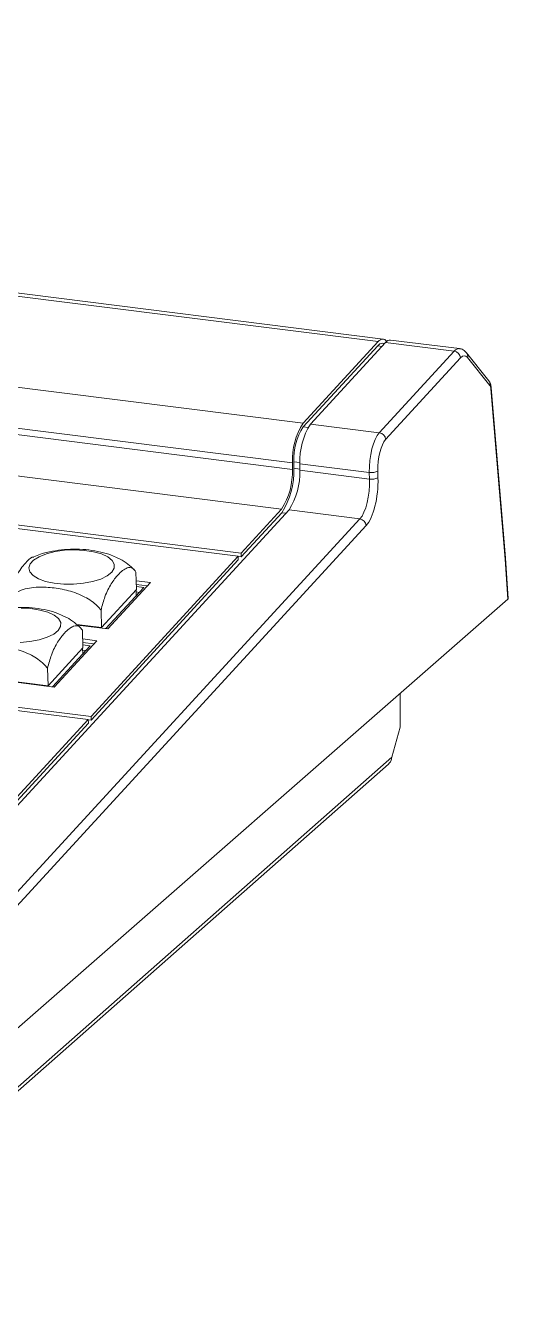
# Model space of a CAD drawing. Header units: millimetres. Extents: x 98 to 1129, y 87 to 737.
# Drawn here: x 1055.9 to 1129, y 540.3 to 735.3 of the extents above; entities that cross this region are included whole.
import ezdxf

# ---------------------------------------------------------------- set-up
doc = ezdxf.new("R2010")
doc.units = ezdxf.units.MM

msp = doc.modelspace()

# ---------------------------------------------------------------- linework, layer by layer
at = {"color": 7, "linetype": 'Continuous', "lineweight": 15}
for p, q in [((1109.319, 687.466), (732.534, 734.936)), ((1110.081, 687.847), (733.296, 735.317)), ((721.182, 722.58), (1097.967, 675.109)), ((1096.336, 669.1), (719.551, 716.571)), ((719.541, 715.571), (1096.326, 668.101)), ((1094.695, 662.092), (717.91, 709.563)), ((1088.548, 655.401), (711.763, 702.871)), ((1109.319, 687.466), (1097.967, 675.109)), ((1109.25, 686.823), (1097.983, 674.56)), ((1099.089, 674.968), (1110.442, 687.324)), ((1110.298, 687.168), (1110.011, 687.204)), ((1120.845, 686.014), (1110.442, 687.324)), ((1110.605, 687.482), (1110.589, 687.505)), ((1121.619, 686.393), (1111.203, 687.706)), ((1109.496, 673.657), (1120.845, 686.014)), ((1121.806, 685.012), (1110.457, 672.655)), ((1126.089, 681.522), (1122.705, 685.749)), ((1126.243, 680.812), (1122.859, 685.038)), ((1128.557, 654.521), (1126.389, 680.31)), ((1128.619, 654.69), (1126.452, 680.479)), ((1099.089, 674.968), (1109.496, 673.657)), ((1096.336, 669.1), (1096.326, 668.101)), ((1096.548, 669.272), (1096.538, 668.272)), ((991.356, 667.132), (1088.125, 654.94)), ((1097.448, 667.96), (1097.459, 668.959)), ((1097.448, 667.96), (1108.007, 666.629)), ((1107.983, 667.633), (1097.459, 668.959)), ((1108.007, 666.629), (1107.983, 667.633)), ((1109.27, 667.833), (1109.294, 666.829)), ((1007.894, 566.251), (1095.818, 661.951)), ((1094.695, 662.092), (1088.548, 655.401)), ((1094.712, 661.543), (1088.564, 654.851)), ((1106.553, 660.598), (1095.818, 661.951)), ((1018.654, 564.895), (1106.553, 660.598)), ((1107.514, 659.597), (1019.615, 563.894)), ((1088.125, 654.94), (1065.829, 630.673)), ((1088.141, 654.391), (1065.846, 630.124)), ((1088.125, 654.94), (1088.141, 654.391)), ((1088.564, 654.851), (1088.126, 654.907)), ((1088.564, 654.851), (1088.548, 655.401)), ((1128.955, 648.419), (1128.557, 654.521)), ((1129.02, 648.546), (1128.62, 654.672)), ((1072.713, 649.887), (1072.634, 652.543)), ((1072.713, 649.887), (1067.426, 644.132)), ((1068.087, 643.98), (1073.805, 650.204)), ((1068.369, 643.945), (1074.819, 650.966)), ((1072.651, 649.819), (1072.676, 648.974)), ((1074.819, 650.966), (1072.673, 651.237)), ((1074.368, 650.475), (1072.689, 650.687)), ((1073.805, 650.204), (1072.7, 650.343)), ((1018.138, 551.451), (1128.955, 648.419)), ((1072.659, 649.527), (1073.129, 649.468)), ((1067.426, 644.132), (1067.347, 646.788)), ((1067.426, 644.132), (1063.666, 644.606)), ((1063.758, 644.526), (1068.369, 643.945)), ((1067.399, 644.067), (1067.397, 644.136)), ((1065.829, 630.673), (969.061, 642.865)), ((1060.261, 635.12), (1066.712, 642.142)), ((1064.606, 641.063), (1064.527, 643.719)), ((1066.712, 642.142), (1064.566, 642.412)), ((1066.261, 641.651), (1064.582, 641.863)), ((1064.606, 641.063), (1059.318, 635.308)), ((1059.98, 635.156), (1065.698, 641.379)), ((1064.543, 640.995), (1064.568, 640.15)), ((1064.552, 640.703), (1065.022, 640.643)), ((1065.698, 641.379), (1064.592, 641.519)), ((1059.318, 635.308), (1059.239, 637.964)), ((1043.143, 637.277), (1060.261, 635.12)), ((1059.318, 635.308), (1045.287, 637.076)), ((1059.292, 635.243), (1059.29, 635.311)), ((1112.667, 634.167), (1112.667, 629.05)), ((1047.137, 632.515), (1065.406, 630.213)), ((1065.406, 630.213), (1031.143, 592.92)), ((1065.406, 630.213), (1065.423, 629.663)), ((1065.846, 630.124), (1065.407, 630.179)), ((1065.846, 630.124), (1065.829, 630.673)), ((1065.423, 629.663), (1031.16, 592.37)), ((1111.378, 624.477), (1112.667, 629.05)), ((1016.949, 541.199), (1111.378, 624.477)), ((1016.538, 540.251), (1110.891, 623.462))]:
    msp.add_line(p, q, dxfattribs=at)
at = {"color": 8, "linetype": 'Continuous', "lineweight": 15}
for p, q in [((1109.25, 686.823), (1109.905, 686.74)), ((1097.983, 674.56), (1098.724, 674.466)), ((1096.548, 669.272), (1097.462, 669.157)), ((1096.538, 668.272), (1097.451, 668.157)), ((1094.712, 661.543), (1095.367, 661.46))]:
    msp.add_line(p, q, dxfattribs=at)
at = {"color": 7, "linetype": 'Continuous', "lineweight": 15, "flags": 128}
for points in [[(1109.319, 687.466), (1109.49, 687.629), (1109.66, 687.749), (1109.829, 687.823), (1109.994, 687.851), (1110.153, 687.833), (1110.307, 687.769), (1110.452, 687.659), (1110.589, 687.505)], [(1068.973, 652.532), (1068.281, 651.977), (1067.298, 651.494), (1066.078, 651.108), (1064.686, 650.84), (1063.197, 650.704), (1061.692, 650.709), (1060.252, 650.852), (1058.954, 651.128), (1057.868, 651.521), (1057.054, 652.009), (1056.554, 652.567), (1056.396, 653.164), (1056.588, 653.769), (1057.12, 654.348), (1057.963, 654.87), (1059.072, 655.308), (1060.387, 655.637), (1061.837, 655.84), (1063.344, 655.906), (1064.827, 655.832), (1066.205, 655.621), (1067.405, 655.284), (1068.362, 654.841), (1069.023, 654.314), (1069.355, 653.732), (1069.338, 653.127), (1068.973, 652.532)], [(1055.237, 647.082), (1056.719, 647.007), (1058.098, 646.796), (1059.297, 646.46), (1060.254, 646.016), (1060.916, 645.489), (1061.247, 644.908), (1061.23, 644.303), (1060.866, 643.707)], [(1060.866, 643.707), (1060.173, 643.153), (1059.191, 642.669), (1057.97, 642.283), (1056.578, 642.015), (1055.09, 641.88)]]:
    msp.add_lwpolyline(points, dxfattribs=at)
at = {"color": 8, "linetype": 'Continuous', "lineweight": 15, "flags": 128}
msp.add_lwpolyline([(1128.62, 654.672), (1128.607, 654.597), (1128.557, 654.521)], dxfattribs=at)
at = {"color": 7, "linetype": 'Continuous', "lineweight": 15}
for centre, radius, start, end in [((1110.003, 686.269), 0.935, 89.48575, 143.69702), ((1111.195, 686.771), 0.934, 89.4853, 143.69832), ((1120.693, 684.905), 1.119, 5.47187, 82.1701), ((1106.706, 669.512), 10.378, 147.3621, 182.27225), ((1107.829, 669.371), 10.378, 147.3621, 182.27225), ((1105.674, 669.634), 9.133, 147.3621, 182.27225), ((1109.343, 672.548), 1.119, 5.47377, 82.16922), ((1085.956, 667.689), 10.378, 327.36211, 2.27229), ((1084.924, 667.812), 11.624, 327.36215, 2.27223), ((1087.078, 667.548), 10.378, 327.36211, 2.27229), ((1108.304, 669.811), 2.202, 261.62846, 296.04566), ((1108.328, 668.808), 2.202, 261.63054, 296.04392), ((1106.401, 659.49), 1.119, 5.47376, 82.16923), ((1127.623, 654.607), 1, 3.73463, 4.80445)]:
    msp.add_arc(centre, radius, start, end, dxfattribs=at)
at = {"color": 8, "linetype": 'Continuous', "lineweight": 15}
for centre, radius, start, end in [((1122.044, 685.234), 0.838, 346.47223, 37.85691), ((1125.428, 681.008), 0.838, 346.47325, 37.87113), ((1126.235, 680.463), 0.217, 315.18251, 4.20079), ((1128.392, 654.678), 0.228, 316.34592, 3.1214)]:
    msp.add_arc(centre, radius, start, end, dxfattribs=at)
msp.add_ellipse((1121.113, 681.418), major_axis=(0.49, 4.978), ratio=0.344255, start_param=6.2716292, end_param=6.7124919, dxfattribs=at)
at = {"color": 7, "linetype": 'Continuous', "lineweight": 15}
for centre, major_axis, ratio, start_param, end_param in [((1122.047, 681.332), (0.365, 3.985), 0.3469119, 5.9373367, 6.7100387), ((1126.04, 679.885), (0.091, 0.996), 0.3469119, 5.184124, 5.9373367), ((1109.763, 669.061), (0.49, 4.978), 0.344255, 0.4293066, 1.8953831), ((1110.697, 668.975), (0.365, 3.985), 0.3469119, 0.4268533, 1.8929299), ((1106.22, 665.203), (0.422, 4.986), 0.3495379, 3.5659474, 5.0320239), ((1107.154, 665.117), (0.547, 5.978), 0.3469119, 3.568446, 5.0345226), ((1128.019, 648.537), (1.002, 0.001), 0.3333265, 5.9183186, 6.3044875)]:
    msp.add_ellipse(centre, major_axis=major_axis, ratio=ratio, start_param=start_param, end_param=end_param, dxfattribs=at)
for points, knots in [([(1122.705, 685.749), (1122.587, 685.874), (1122.329, 686.145), (1121.918, 686.389), (1121.663, 686.372), (1121.627, 686.37)], [0, 0, 0, 0, 0.421393, 0.9169726, 1, 1, 1, 1]), ([(1126.452, 680.479), (1126.44, 680.579), (1126.416, 680.784), (1126.337, 681.068), (1126.23, 681.323), (1126.136, 681.456), (1126.089, 681.523)], [0, 0, 0, 0, 0.242556, 0.4936737, 0.7478732, 1, 1, 1, 1]), ([(1069.782, 654.698), (1069.49, 654.838), (1068.701, 655.216), (1067.268, 655.618), (1065.505, 655.929), (1063.653, 656.043), (1061.798, 655.982), (1059.964, 655.73), (1058.391, 655.377), (1057.495, 654.996), (1057.149, 654.849)], [0, 0, 0, 0, 0.07811754, 0.21135115, 0.35340894, 0.49219982, 0.6284358, 0.76636317, 0.91001285, 1, 1, 1, 1]), ([(1057.162, 654.82), (1057.086, 654.811), (1056.674, 654.766), (1056.001, 654.033), (1055.195, 653.08), (1054.469, 651.912), (1053.791, 650.427), (1053.458, 649.117), (1053.315, 648.556)], [0, 0, 0, 0, 0.0567129, 0.3069664, 0.4718709, 0.6395977, 0.8456987, 1, 1, 1, 1]), ([(1072.366, 652.911), (1072.056, 653.198), (1071.403, 653.801), (1070.518, 654.378), (1069.94, 654.629), (1069.782, 654.698)], [0, 0, 0, 0, 0.3978027, 0.8353359, 1, 1, 1, 1]), ([(1067.347, 646.788), (1067.532, 647.488), (1067.953, 649.082), (1068.884, 650.848), (1069.796, 652.037), (1070.612, 652.814), (1071.359, 653.258), (1072.08, 653.293), (1072.468, 652.768), (1072.634, 652.543)], [0, 0, 0, 0, 0.1399621, 0.3190156, 0.4996804, 0.6187294, 0.739816, 0.8886059, 1, 1, 1, 1]), ([(1053.315, 648.556), (1053.83, 648.972), (1055.003, 649.921), (1057.407, 650.309), (1059.938, 650.238), (1062.45, 649.778), (1064.817, 648.93), (1066.474, 647.791), (1067.163, 647), (1067.347, 646.788)], [0, 0, 0, 0, 0.1399596, 0.3190097, 0.4793522, 0.6398198, 0.8078092, 0.9487287, 1, 1, 1, 1]), ([(1061.674, 645.874), (1061.383, 646.013), (1060.593, 646.392), (1059.16, 646.794), (1057.398, 647.104), (1055.546, 647.219), (1053.691, 647.158), (1051.857, 646.905), (1050.284, 646.552), (1049.387, 646.171), (1049.042, 646.025)], [0, 0, 0, 0, 0.0781175, 0.2113512, 0.353409, 0.4921998, 0.6284358, 0.7663632, 0.9100128, 1, 1, 1, 1]), ([(1064.259, 644.087), (1063.948, 644.374), (1063.295, 644.977), (1062.411, 645.554), (1061.833, 645.805), (1061.674, 645.874)], [0, 0, 0, 0, 0.39780282, 0.83533609, 1, 1, 1, 1]), ([(1059.239, 637.964), (1059.424, 638.663), (1059.846, 640.258), (1060.776, 642.024), (1061.689, 643.212), (1062.505, 643.989), (1063.251, 644.433), (1063.973, 644.469), (1064.361, 643.944), (1064.527, 643.719)], [0, 0, 0, 0, 0.1399621, 0.3190154, 0.4996802, 0.6187292, 0.7398159, 0.8886058, 1, 1, 1, 1]), ([(1045.208, 639.732), (1045.722, 640.148), (1046.895, 641.096), (1049.3, 641.485), (1051.831, 641.413), (1054.343, 640.954), (1056.71, 640.106), (1058.367, 638.967), (1059.055, 638.175), (1059.239, 637.964)], [0, 0, 0, 0, 0.1399596, 0.3190097, 0.4793522, 0.6398199, 0.8078092, 0.9487287, 1, 1, 1, 1]), ([(1111.378, 624.477), (1111.346, 624.281), (1111.283, 623.889), (1111.022, 623.605), (1110.891, 623.462)], [0, 0, 0, 0, 0.5000009, 1, 1, 1, 1])]:
    msp.add_open_spline(points, degree=3, knots=knots, dxfattribs=at)

doc.saveas('drawing.dxf')
